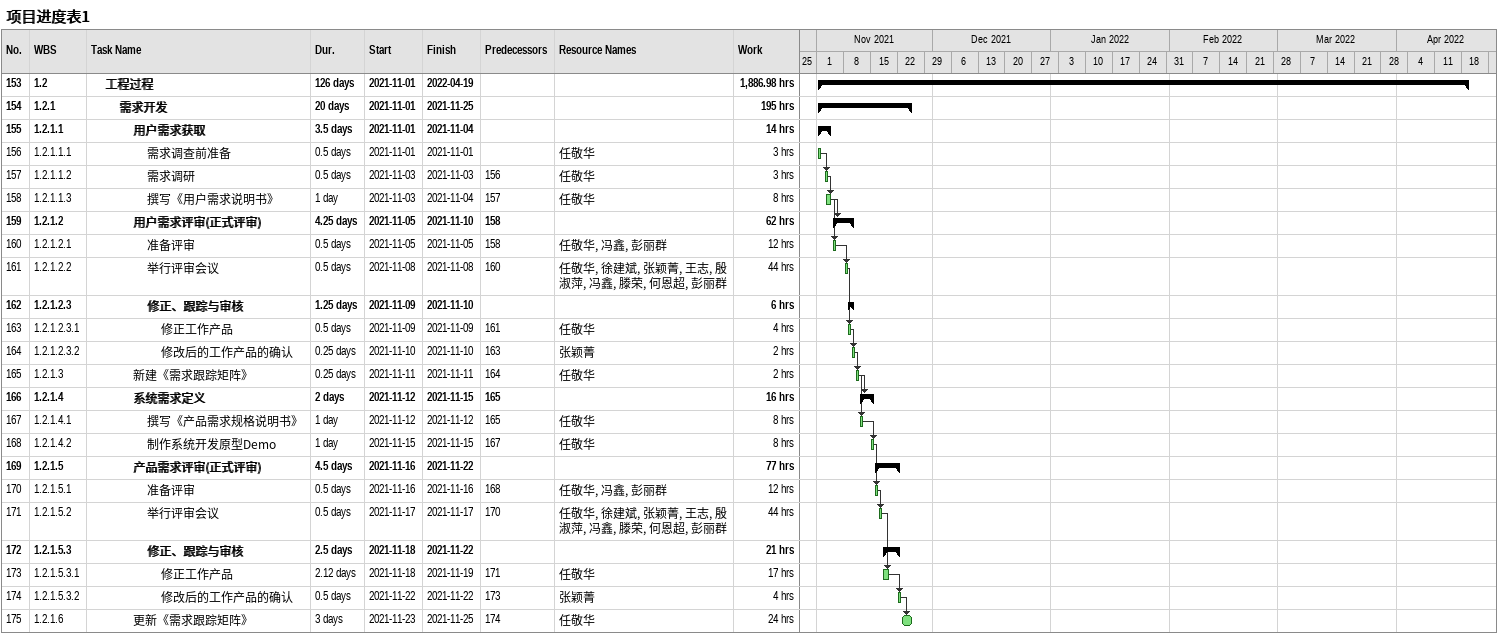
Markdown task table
项目进度表1

| ID | WBS | Task | Duration | Start | Finish | Predecessors | Resources | Work (h) |
|---|---|---|---|---|---|---|---|---|
| 153 | 1.2 | **工程过程** | 126d | 2021-11-01 | 2022-04-19 |  |  | 1886.98 |
| 154 | 1.2.1 | **需求开发** | 20d | 2021-11-01 | 2021-11-25 |  |  | 195 |
| 155 | 1.2.1.1 | **用户需求获取** | 3.5d | 2021-11-01 | 2021-11-04 |  |  | 14 |
| 156 | 1.2.1.1.1 | 需求调查前准备 | 0.5d | 2021-11-01 | 2021-11-01 |  | 任敬华 | 3 |
| 157 | 1.2.1.1.2 | 需求调研 | 0.5d | 2021-11-03 | 2021-11-03 | 156 | 任敬华 | 3 |
| 158 | 1.2.1.1.3 | 撰写《用户需求说明书》 | 1d | 2021-11-03 | 2021-11-04 | 157 | 任敬华 | 8 |
| 159 | 1.2.1.2 | **用户需求评审(正式评审)** | 4.25d | 2021-11-05 | 2021-11-10 | 158 |  | 62 |
| 160 | 1.2.1.2.1 | 准备评审 | 0.5d | 2021-11-05 | 2021-11-05 | 158 | 任敬华, 冯鑫, 彭丽群 | 12 |
| 161 | 1.2.1.2.2 | 举行评审会议 | 0.5d | 2021-11-08 | 2021-11-08 | 160 | 任敬华, 徐建斌, 张颖菁, 王志, 殷淑萍, 冯鑫, 滕荣, 何恩超, 彭丽群 | 44 |
| 162 | 1.2.1.2.3 | **修正、跟踪与审核** | 1.25d | 2021-11-09 | 2021-11-10 |  |  | 6 |
| 163 | 1.2.1.2.3.1 | 修正工作产品 | 0.5d | 2021-11-09 | 2021-11-09 | 161 | 任敬华 | 4 |
| 164 | 1.2.1.2.3.2 | 修改后的工作产品的确认 | 0.25d | 2021-11-10 | 2021-11-10 | 163 | 张颖菁 | 2 |
| 165 | 1.2.1.3 | 新建《需求跟踪矩阵》 | 0.25d | 2021-11-11 | 2021-11-11 | 164 | 任敬华 | 2 |
| 166 | 1.2.1.4 | **系统需求定义** | 2d | 2021-11-12 | 2021-11-15 | 165 |  | 16 |
| 167 | 1.2.1.4.1 | 撰写《产品需求规格说明书》 | 1d | 2021-11-12 | 2021-11-12 | 165 | 任敬华 | 8 |
| 168 | 1.2.1.4.2 | 制作系统开发原型Demo | 1d | 2021-11-15 | 2021-11-15 | 167 | 任敬华 | 8 |
| 169 | 1.2.1.5 | **产品需求评审(正式评审)** | 4.5d | 2021-11-16 | 2021-11-22 |  |  | 77 |
| 170 | 1.2.1.5.1 | 准备评审 | 0.5d | 2021-11-16 | 2021-11-16 | 168 | 任敬华, 冯鑫, 彭丽群 | 12 |
| 171 | 1.2.1.5.2 | 举行评审会议 | 0.5d | 2021-11-17 | 2021-11-17 | 170 | 任敬华, 徐建斌, 张颖菁, 王志, 殷淑萍, 冯鑫, 滕荣, 何恩超, 彭丽群 | 44 |
| 172 | 1.2.1.5.3 | **修正、跟踪与审核** | 2.5d | 2021-11-18 | 2021-11-22 |  |  | 21 |
| 173 | 1.2.1.5.3.1 | 修正工作产品 | 2.12d | 2021-11-18 | 2021-11-19 | 171 | 任敬华 | 17 |
| 174 | 1.2.1.5.3.2 | 修改后的工作产品的确认 | 0.5d | 2021-11-22 | 2021-11-22 | 173 | 张颖菁 | 4 |
| 175 | 1.2.1.6 | 更新《需求跟踪矩阵》 | 3d | 2021-11-23 | 2021-11-25 | 174 | 任敬华 | 24 |
